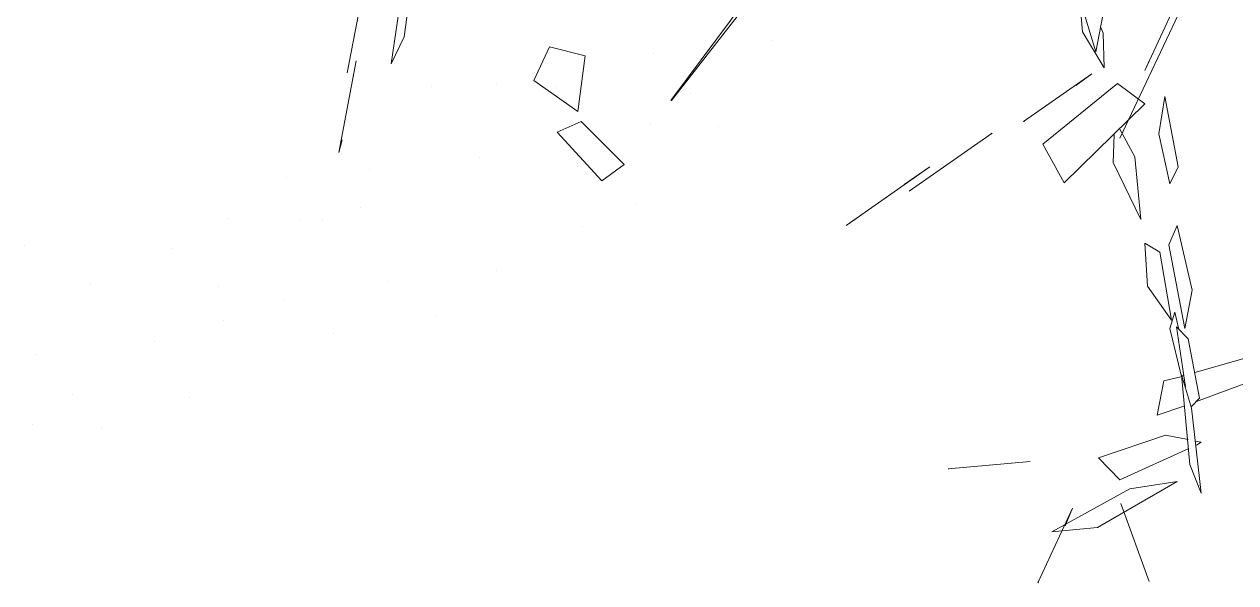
# Model space of a CAD drawing. Header units: metres. Extents: x 42 to 199, y -121 to 268.
# Drawn here: x 103.145 to 104.647, y -85.412 to -84.719 of the extents above; entities that cross this region are included whole.
import ezdxf

# ---------------------------------------------------------------- set-up
doc = ezdxf.new("R2010")
doc.units = ezdxf.units.M
doc.header["$LTSCALE"] = 0.3
doc.layers.get('0').update_dxf_attribs({"color": 8})
doc.layers.add('A-LANDSCAPE', color=8, linetype='Continuous', lineweight=5)
doc.layers.add('DA HOUSE ARCH LAYOUT', color=8, linetype='Continuous', lineweight=9)

# ---------------------------------------------------------------- blocks, each defined once
blk = doc.blocks.new('02PTRX29')
at = {"color": 8, "linetype": 'Continuous', "transparency": 33554572}
for p, q in [((0.21898, -0.28869), (0.13663, -0.18268)), ((0.21917, -0.28869), (0.13871, -0.18065)), ((0.28009, -0.27414), (0.27743, -0.2539)), ((0.11822, -0.25757), (0.12202, -0.27756)), ((0.11082, -0.28186), (0.10095, -0.2606)), ((0.12619, -0.26098), (0.12505, -0.273)), ((0.28028, -0.26111), (0.28312, -0.28034)), ((0.28995, -0.26579), (0.29318, -0.28236)), ((0.12543, -0.2663), (0.12202, -0.27756)), ((0.10323, -0.26908), (0.11651, -0.29729)), ((0.12012, -0.28122), (0.12505, -0.273)), ((0.12031, -0.27325), (0.12012, -0.28122)), ((0.12088, -0.27199), (0.12031, -0.27325)), ((0.28312, -0.28034), (0.28009, -0.27414)), ((0.23872, -0.27844), (0.24688, -0.27642)), ((0.24688, -0.27642), (0.25048, -0.28413)), ((0.10968, -0.27933), (0.11082, -0.28186)), ((0.23872, -0.27844), (0.24043, -0.29122)), ((0.29185, -0.28363), (0.29109, -0.27958)), ((0.29109, -0.27958), (0.29508, -0.30058)), ((0.11708, -0.28477), (0.11082, -0.28945)), ((0.11708, -0.28477), (0.13416, -0.29868)), ((0.13852, -0.2935), (0.12296, -0.28262)), ((0.12296, -0.28262), (0.12657, -0.28527)), ((0.25048, -0.28413), (0.24043, -0.29122)), ((0.10627, -0.2878), (0.10323, -0.30387)), ((0.10759, -0.29628), (0.10627, -0.2878)), ((0.11082, -0.28945), (0.12923, -0.30754)), ((0.13834, -0.2935), (0.13852, -0.2935)), ((0.2298, -0.30336), (0.23967, -0.2935)), ((0.23967, -0.2935), (0.24517, -0.2959)), ((0.10759, -0.29628), (0.10513, -0.30779)), ((0.11651, -0.29527), (0.1131, -0.30159)), ((0.16471, -0.30944), (0.14574, -0.29615)), ((0.14574, -0.29615), (0.14612, -0.29641)), ((0.24517, -0.2959), (0.23492, -0.30703)), ((0.11784, -0.29653), (0.11803, -0.30286)), ((0.12923, -0.30754), (0.13416, -0.29868)), ((0.29432, -0.29767), (0.29508, -0.30058)), ((0.11177, -0.31589), (0.1131, -0.30159)), ((0.10323, -0.30387), (0.10513, -0.30779)), ((0.11803, -0.30286), (0.11177, -0.31589)), ((0.15997, -0.30387), (0.16585, -0.30792)), ((0.15997, -0.30387), (0.17913, -0.31728)), ((0.23492, -0.30703), (0.2298, -0.30336)), ((0.1, -0.33208), (0.10342, -0.31728)), ((0.10342, -0.31728), (0.10532, -0.32171)), ((0.17913, -0.31728), (0.17686, -0.31576)), ((0.10532, -0.32171), (0.10171, -0.34081)), ((0.1074, -0.32335), (0.10475, -0.33891)), ((0.11082, -0.32133), (0.1074, -0.32335)), ((0.11082, -0.32133), (0.11025, -0.33119)), ((0.1, -0.33208), (0.10171, -0.34081)), ((0.11025, -0.33119), (0.10475, -0.33891)), ((0.10399, -0.33714), (0.10304, -0.34106)), ((0.10513, -0.34081), (0.10399, -0.33714)), ((0.10361, -0.34043), (0.10095, -0.34321)), ((0.10361, -0.34043), (0.10152, -0.35422)), ((0.0983, -0.35675), (0.10095, -0.34321)), ((0.10513, -0.34081), (0.10247, -0.35182)), ((0.09943, -0.35093), (0.08843, -0.34777)), ((0.10247, -0.35144), (0.10019, -0.35903)), ((0.10057, -0.37193), (0.10247, -0.35144)), ((0.1019, -0.35169), (0.10228, -0.35169)), ((0.10228, -0.35169), (0.10228, -0.35182)), ((0.09905, -0.35751), (0.08691, -0.35308)), ((0.10228, -0.35182), (0.10646, -0.35283)), ((0.10797, -0.36067), (0.10646, -0.35283)), ((0.0983, -0.35675), (0.10019, -0.35865)), ((0.10019, -0.35903), (0.09792, -0.37851)), ((0.10797, -0.36067), (0.10171, -0.35852)), ((0.10095, -0.36624), (0.10608, -0.36522)), ((0.10608, -0.36522), (0.12145, -0.37041)), ((0.09792, -0.36687), (0.09924, -0.36662)), ((0.09792, -0.36687), (0.09905, -0.3675)), ((0.10076, -0.36826), (0.11651, -0.37547)), ((0.11651, -0.37547), (0.12145, -0.37041)), ((0.09792, -0.37851), (0.10057, -0.37193)), ((0.13701, -0.3713), (0.15579, -0.37294)), ((0.15579, -0.37294), (0.1556, -0.37294)), ((0.11424, -0.3775), (0.10342, -0.37585)), ((0.12164, -0.38635), (0.10342, -0.37585)), ((0.11424, -0.3775), (0.13207, -0.38736)), ((0.11632, -0.38091), (0.10987, -0.39875)), ((0.12733, -0.38192), (0.1353, -0.399)), ((0.12904, -0.38597), (0.12733, -0.38192)), ((0.13207, -0.38736), (0.12164, -0.38635)), ((0.10987, -0.39875), (0.10987, -0.39862)), ((0.13511, -0.39888), (0.1353, -0.399))]:
    blk.add_line(p, q, dxfattribs=at)
blk = doc.blocks.new('MUSTER_0')
at = {"color": 8, "linetype": 'Continuous', "transparency": 33554585}
for p, q in [((6.4473, -0.9908), (6.4473, -0.9908)), ((6.5493, -1.0133), (6.5493, -1.0133)), ((6.5268, -1.0523), (6.5268, -1.0523)), ((6.6528, -1.0668), (6.6528, -1.0668)), ((6.5693, -1.0808), (6.5693, -1.0808)), ((6.4998, -1.1013), (6.4998, -1.1013)), ((6.6923, -1.1123), (6.6923, -1.1123)), ((6.6328, -1.1383), (6.6328, -1.1383)), ((6.7638, -1.1818), (6.7638, -1.1818)), ((6.5648, -1.1858), (6.5648, -1.1858)), ((6.8288, -1.2253), (6.8288, -1.2253)), ((6.5813, -1.2438), (6.5813, -1.2438)), ((6.6598, -1.2358), (6.6598, -1.2358)), ((6.8113, -1.2838), (6.8113, -1.2838)), ((6.6068, -1.3063), (6.6068, -1.3063)), ((6.8793, -1.3188), (6.8793, -1.3188)), ((6.7078, -1.3393), (6.7078, -1.3393)), ((6.7478, -1.3353), (6.7478, -1.3353)), ((6.7723, -1.3678), (6.7723, -1.3678)), ((6.8643, -1.3778), (6.8643, -1.3778)), ((6.6353, -1.3868), (6.6353, -1.3868)), ((6.7803, -1.3888), (6.7803, -1.3888)), ((6.7433, -1.4168), (6.7433, -1.4168)), ((6.9033, -1.4303), (6.9033, -1.4303)), ((6.9903, -1.4373), (6.9903, -1.4373)), ((6.8728, -1.4468), (6.8728, -1.4468)), ((6.8033, -1.4608), (6.8033, -1.4608)), ((6.9473, -1.4908), (6.9473, -1.4908)), ((6.8508, -1.5043), (6.8508, -1.5043)), ((7.0493, -1.5133), (7.0493, -1.5133)), ((7.0268, -1.5523), (7.0268, -1.5523)), ((6.9118, -1.5718), (6.9118, -1.5718)), ((7.0693, -1.5808), (7.0693, -1.5808)), ((6.9998, -1.6013), (6.9998, -1.6013)), ((6.8973, -1.6493), (6.8973, -1.6493))]:
    blk.add_line(p, q, dxfattribs=at)
blk = doc.blocks.new('DA HOUSE ARCH LAYOUT')
at = {"layer": 'A-LANDSCAPE', "color": 8, "lineweight": 35, "transparency": 33554457}
for name, p, xscale, yscale, zscale, rotation in [('MUSTER_0', (10.584, -17.1511), 1.205351243692543, 1.205351243692543, 1.205351243692543, 251.0061319040827), ('02PTRX29', (7.9892, -22.6193), -5.424908083668589, 5.424908083668587, 5.424908083668588, 359.9999999999996)]:
    blk.add_blockref(name, p, dxfattribs=dict(at, xscale=xscale, yscale=yscale, zscale=zscale, rotation=rotation))

msp = doc.modelspace()

# ---------------------------------------------------------------- block references
at = {"layer": 'DA HOUSE ARCH LAYOUT'}
msp.add_blockref('DA HOUSE ARCH LAYOUT', (97.1462, -60.628), dxfattribs=at)

doc.saveas('drawing.dxf')
